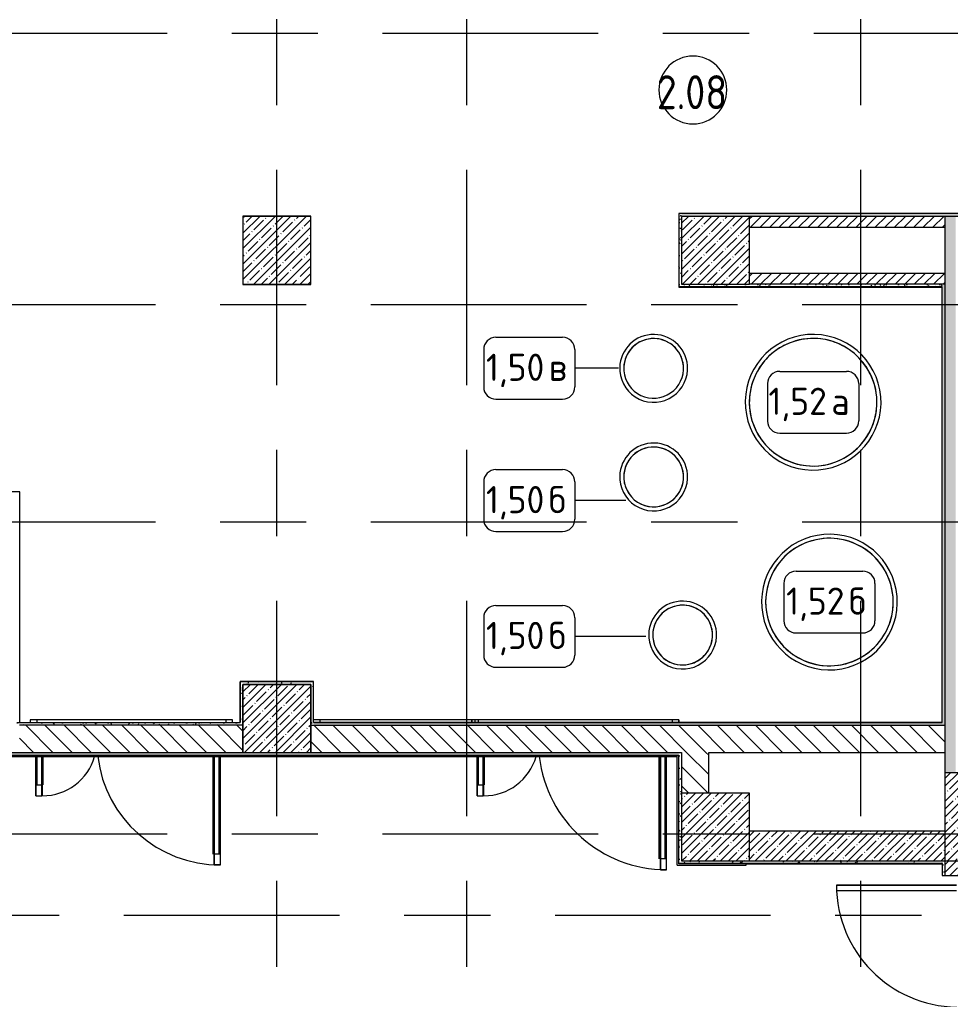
# Model space of a CAD drawing. Header units: millimetres. Extents: x 35092 to 251863, y -8553 to 29549.
# Drawn here: x 68665 to 75520, y 9879 to 17100 of the extents above; entities that cross this region are included whole.
import ezdxf

# ---------------------------------------------------------------- set-up
doc = ezdxf.new("R2010")
doc.units = ezdxf.units.MM
doc.linetypes.add('Осевая', pattern=[3175, 635, -476.25, 1587.5, -476.25])
for name, color, linetype, lineweight in [('A-AREA-IDEN', 7, 'Continuous', 9), ('A-DETL-GENF', 7, 'Continuous', 9), ('A-GLAZ-CWMG', 7, 'Continuous', 9), ('A-WALL', 7, 'Continuous', 9), ('I-FURN-IDEN', 7, 'Continuous', 9), ('I-WALL', 7, 'Continuous', 9), ('S-COLS', 7, 'Continuous', 9), ('Оси-2', 7, 'Осевая', 9)]:
    doc.layers.add(name, color=color, linetype=linetype, lineweight=lineweight)
for name, color, linetype, lineweight, true_color in [('A-DOOR-1', 7, 'Continuous', 9, 0xc0c0c0), ('A-WALL-1', 9, 'Continuous', 9, 0x808080), ('A-WALL-FNSH-1', 9, 'Continuous', 9, 0x808080), ('I-FURN-1', 9, 'Continuous', 9, 0x808080)]:
    doc.layers.add(name, color=color, linetype=linetype, lineweight=lineweight, true_color=true_color)
doc.styles.add('GOST Common', font='GOST_Common.ttf', dxfattribs={"height": 200})
doc.styles.add('GOST Common_1', font='GOST_Common.ttf', dxfattribs={"width": 0.9, "height": 250})
pattern_1 = [(135, (0, 0), (-70.71068, -70.71068), [])]
pattern_2 = [(45, (0, 0), (-57.02463, 57.02463), []), (45, (57.025, 0), (-57.02463, 57.02463), [100.806, -20.161, 3.353, -16.808])]
pattern_3 = [(45, (0, 0), (-35.35534, 35.35534), [])]
pattern_4 = [(0, (0, 0), (121.92, 30.48), [10.058, -81.382, 10.058, -81.382, -487.68]), (0, (0, 0), (121.92, 30.48), [-182.88, 10.058, -172.822, 10.058, -81.382, -213.36]), (0, (0, 0), (121.92, 30.48), [-457.2, 10.058, -50.902, 10.058, -142.342]), (120, (45.72, 15.24), (-87.356454, 90.345817), [10.058, -81.382, 10.058, -81.382, -487.68]), (120, (45.72, 15.24), (-87.356454, 90.345817), [-182.88, 10.058, -172.822, 10.058, -81.382, -213.36]), (120, (45.72, 15.24), (-87.356454, 90.345817), [-457.2, 10.058, -50.902, 10.058, -142.342]), (240, (60.96, 76.2), (-34.563546, -120.825817), [10.058, -81.382, 10.058, -81.382, -487.68]), (240, (60.96, 76.2), (-34.563546, -120.825817), [-182.88, 10.058, -172.822, 10.058, -81.382, -213.36]), (240, (60.96, 76.2), (-34.563546, -120.825817), [-457.2, 10.058, -50.902, 10.058, -142.342])]

# ---------------------------------------------------------------- blocks, each defined once
blk = doc.blocks.new('BSC_Колонна _Прямоугольная - 650х500-23287315-План расстановки мебели и оборудования 2 этажа в осях 12-23')
at = {"layer": 'S-COLS'}
h = blk.add_hatch(dxfattribs=at)
h.set_pattern_fill('FP_42', color=256, style=0, pattern_type=2)
h.set_pattern_definition([(135, (11225, -75730), (-57.02463, -57.02463), []), (135, (11225, -75672.975), (-57.02463, -57.02463), [100.806, -20.161, 3.353, -16.808])])
h.paths.add_polyline_path([(325, -250), (325, 250), (-325, 250), (-325, -250)])
for p, q in [((325, 250), (-325, 250)), ((-325, 250), (-325, -250)), ((325, -250), (325, 250)), ((-325, -250), (325, -250))]:
    blk.add_line(p, q, dxfattribs=at)
blk = doc.blocks.new('BSC_Колонна _Прямоугольная - 500х500-V30-План расстановки мебели и оборудования 2 этажа в осях 12-23')
at = {"layer": 'S-COLS'}
h = blk.add_hatch(dxfattribs=at)
h.set_pattern_fill('FP_43', color=256, style=0, pattern_type=2)
h.set_pattern_definition([(45, (-73790, -11150), (-57.02463, 57.02463), []), (45, (-73732.975, -11150), (-57.02463, 57.02463), [100.806, -20.161, 3.353, -16.808])])
h.paths.add_polyline_path([(-250, -250), (250, -250), (250, 250), (-250, 250)])
for p, q in [((250, 250), (-250, 250)), ((-250, 250), (-250, -250)), ((250, -250), (250, 250)), ((-250, -250), (250, -250))]:
    blk.add_line(p, q, dxfattribs=at)
blk = doc.blocks.new('BSC_Колонна _Прямоугольная - 500х500-V32-План расстановки мебели и оборудования 2 этажа в осях 12-23')
at = {"layer": 'S-COLS'}
h = blk.add_hatch(dxfattribs=at)
h.set_pattern_fill('FP_44', color=256, style=0, pattern_type=2)
h.set_pattern_definition([(45, (-70560, -15400), (-57.02463, 57.02463), []), (45, (-70502.975, -15400), (-57.02463, 57.02463), [100.806, -20.161, 3.353, -16.808])])
h.paths.add_polyline_path([(-250, -250), (250, -250), (250, 250), (-250, 250), (-250, -10.6)])
for p, q in [((250, 250), (-250, 250)), ((-250, 250), (-250, -250)), ((250, -250), (250, 250)), ((-250, -250), (250, -250))]:
    blk.add_line(p, q, dxfattribs=at)
blk = doc.blocks.new('BSC_Колонна _Прямоугольная - 500х500-V33-План расстановки мебели и оборудования 2 этажа в осях 12-23')
at = {"layer": 'S-COLS'}
h = blk.add_hatch(dxfattribs=at)
h.set_pattern_fill('FP_45', color=256, style=0, pattern_type=2)
h.set_pattern_definition([(45, (-73790, -15400), (-57.02463, 57.02463), []), (45, (-73732.975, -15400), (-57.02463, 57.02463), [100.806, -20.161, 3.353, -16.808])])
h.paths.add_polyline_path([(-250, -250), (250, -250), (250, 250), (-250, 250), (-250, -10.6)])
for p, q in [((250, 250), (-250, 250)), ((-250, 250), (-250, -250)), ((250, -250), (250, 250)), ((-250, -250), (250, -250))]:
    blk.add_line(p, q, dxfattribs=at)
blk = doc.blocks.new('ПУФ2 - 1_52а-32356763-План расстановки мебели и оборудования 2 этажа в осях 12-23')
at = {"layer": 'I-FURN-1'}
for radius, start, end in [(500, 360, 180), (500, 0, 180), (470, 360, 169.3614), (470, 0, 126), (470, 126, 153), (470, 162, 169.3614), (470, 153, 162), (470, 169.42764, 180), (470, 169.42764, 180), (500, 180, 360), (470, 180, 360), (470, 180, 207), (470, 333, 360), (500, 180, 360), (470, 207, 225), (470, 324, 333), (470, 315, 324), (470, 225, 234), (470, 306, 315), (470, 234, 243), (470, 243, 252), (470, 288, 306), (470, 252, 261), (470, 261, 288)]:
    blk.add_arc((0, 0), radius, start, end, dxfattribs=at)
blk = doc.blocks.new('ПУФ_500 - 1_50б-32041553-План расстановки мебели и оборудования 2 этажа в осях 12-23')
at = {"layer": 'I-FURN-1'}
for radius, start, end in [(250, 360, 180), (250, 0, 180), (220, 360, 180), (220, 12.85714, 141.42857), (220, 141.42857, 180), (250, 180, 360), (220, 180, 360), (220, 180, 205.71429), (220, 0, 12.85714), (220, 347.14286, 360), (250, 180, 360), (220, 334.28571, 347.14286), (220, 205.71429, 231.42857), (220, 295.71429, 321.42857), (220, 321.42857, 334.28571), (220, 231.42857, 244.28571), (220, 244.28571, 295.71429)]:
    blk.add_arc((0, 0), radius, start, end, dxfattribs=at)
blk = doc.blocks.new('ПУФ2 - 1_52б-25464744-План расстановки мебели и оборудования 2 этажа в осях 12-23')
at = {"layer": 'I-FURN-1'}
for radius, start, end in [(500, 360, 180), (500, 0, 180), (470, 360, 180), (470, 36, 144), (470, 144, 153), (470, 0, 36), (470, 162, 171), (470, 153, 162), (470, 171, 180), (500, 180, 360), (470, 180, 360), (470, 180, 288), (470, 288, 360), (500, 180, 360)]:
    blk.add_arc((0, 0), radius, start, end, dxfattribs=at)
blk = doc.blocks.new('ПУФ_500 - 1_50в-32041615-План расстановки мебели и оборудования 2 этажа в осях 12-23')
at = {"layer": 'I-FURN-1'}
for radius, start, end in [(250, 360, 180), (250, 0, 180), (220, 360, 180), (220, 0, 180), (250, 180, 360), (220, 180, 360), (220, 180, 205.71429), (220, 231.42857, 360), (250, 180, 360), (220, 205.71429, 218.57143), (220, 218.57143, 231.42857)]:
    blk.add_arc((0, 0), radius, start, end, dxfattribs=at)
blk = doc.blocks.new('ПУФ_500 - 1_50б-V241-План расстановки мебели и оборудования 2 этажа в осях 12-23')
at = {"layer": 'I-FURN-1'}
for radius, start, end in [(250, 360, 180), (250, 0, 180), (220, 360, 180), (220, 12.85714, 102.85714), (220, 102.85714, 141.42857), (220, 141.42857, 167.14286), (250, 180, 360), (220, 167.14286, 180), (220, 180, 360), (220, 180, 192.85714), (220, 321.42857, 360), (220, 0, 12.85714), (250, 180, 360), (220, 192.85714, 218.57143), (220, 218.57143, 257.14286), (220, 295.71429, 321.42857), (220, 257.14286, 295.71429)]:
    blk.add_arc((0, 0), radius, start, end, dxfattribs=at)
blk = doc.blocks.new('Дверь_Витражная_остекление_ - ДВН_ДАО_Главный вход_1200 в свету Д-22 _п_-32403398-План расстановки мебели и оборудования 2 этажа в осях 12-23')
at = {"layer": 'A-DETL-GENF'}
for p, q in [((650, 920), (610, 920)), ((610, 920), (610, 35)), ((650, 35), (650, 920)), ((-610, 420), (-650, 420)), ((-650, 420), (-650, 35)), ((-610, 35), (-610, 420)), ((-650, -40), (-650, -50)), ((-650, -50), (-595, -50)), ((-595, -50), (-595, -40)), ((595, -50), (595, -40)), ((650, -50), (595, -50)), ((650, -40), (650, -50))]:
    blk.add_line(p, q, dxfattribs=at)
at = {"layer": 'A-DOOR-1'}
for p, q in [((650, 920), (650, 35)), ((-650, 420), (-650, 35))]:
    blk.add_line(p, q, dxfattribs=at)
for centre, radius, start, end in [((650, 20), 900, 90, 179.04182), ((-650, 20), 400, 2.16246, 90)]:
    blk.add_arc(centre, radius, start, end, dxfattribs=at)
blk = doc.blocks.new('Дверь_Витражная_остекление_ - ВВ-6 остекление-32274838-План расстановки мебели и оборудования 2 этажа в осях 12-23')
at = {"layer": 'A-DETL-GENF'}
for p, q in [((-655, 930), (-610, 930)), ((-655, 930), (-655, 131)), ((-610, 930), (-655, 930)), ((-655, 930), (-655, 131)), ((-610, 930), (-610, 131)), ((-610, 131), (-610, 930)), ((-655, 850), (-610, 850)), ((-645, 850), (-645, 131)), ((-601, 850), (-601, 131)), ((705, 420), (660, 420)), ((660, 420), (660, 131)), ((705, 420), (660, 420)), ((660, 420), (660, 131)), ((705, 420), (705, 131)), ((705, 131), (705, 420)), ((651, 340), (651, 131)), ((705, 340), (660, 340)), ((695, 340), (695, 131))]:
    blk.add_line(p, q, dxfattribs=at)
at = {"layer": 'A-DOOR-1'}
for p, q in [((-655, 930), (-655, 131)), ((655, 420), (655, 131))]:
    blk.add_line(p, q, dxfattribs=at)
for centre, radius, start, end in [((-655, 20), 910, 7.01263, 90), ((655, 20), 400, 90, 163.80787)]:
    blk.add_arc(centre, radius, start, end, dxfattribs=at)
blk = doc.blocks.new('Прямоугольный импост - Импост структурный с накладкой - 160мм Темный-33326241-План расстановки мебели и оборудования 2 этажа в осях 12-23')
at = {"layer": 'A-GLAZ-CWMG'}
for p, q in [((-25, 120), (-25, 140)), ((-25, 140), (25, 140)), ((25, 140), (25, 120))]:
    blk.add_line(p, q, dxfattribs=at)
blk = doc.blocks.new('Прямоугольный импост - Импост структурный с накладкой - 160мм Темный-33326242-План расстановки мебели и оборудования 2 этажа в осях 12-23')
at = {"layer": 'A-GLAZ-CWMG'}
for p, q in [((0, 140), (-50, 140)), ((-50, 140), (-50, 120)), ((0, 120), (0, 140))]:
    blk.add_line(p, q, dxfattribs=at)
blk = doc.blocks.new('Прямоугольный импост - Импост структурный с накладкой - 160мм Темный-32274837-План расстановки мебели и оборудования 2 этажа в осях 12-23')
at = {"layer": 'A-GLAZ-CWMG'}
for p, q in [((68794, 11920), (68794, 11940)), ((70184, 11940), (68794, 11940)), ((70184, 11940), (70184, 11920))]:
    blk.add_line(p, q, dxfattribs=at)
blk = doc.blocks.new('Прямоугольный импост - Импост структурный с накладкой - 160мм Темный-33326237-План расстановки мебели и оборудования 2 этажа в осях 12-23')
at = {"layer": 'A-GLAZ-CWMG'}
for p, q in [((-50, 120), (-50, 140)), ((-50, 140), (0, 140))]:
    blk.add_line(p, q, dxfattribs=at)
blk = doc.blocks.new('Дверь_Витражная_остекление_ - В-18-32468702-План расстановки мебели и оборудования 2 этажа в осях 12-23')
at = {"layer": 'A-DETL-GENF'}
for p, q in [((-672.5, 965), (-627.5, 965)), ((-672.5, 965), (-672.5, 131)), ((-627.5, 965), (-672.5, 965)), ((-672.5, 965), (-672.5, 131)), ((-627.5, 965), (-627.5, 131)), ((-627.5, 131), (-627.5, 965)), ((-672.5, 885), (-627.5, 885)), ((-662.5, 885), (-662.5, 131)), ((-618.5, 885), (-618.5, 131)), ((722.5, 420), (677.5, 420)), ((677.5, 420), (677.5, 131)), ((722.5, 420), (677.5, 420)), ((677.5, 420), (677.5, 131)), ((722.5, 420), (722.5, 131)), ((722.5, 131), (722.5, 420)), ((668.5, 340), (668.5, 131)), ((722.5, 340), (677.5, 340)), ((712.5, 340), (712.5, 131))]:
    blk.add_line(p, q, dxfattribs=at)
at = {"layer": 'A-DOOR-1'}
for p, q in [((-672.5, 965), (-672.5, 131)), ((672.5, 420), (672.5, 131))]:
    blk.add_line(p, q, dxfattribs=at)
for centre, radius, start, end in [((-672.5, 20), 945, 6.74924, 90), ((672.5, 20), 400, 90, 163.80787)]:
    blk.add_arc(centre, radius, start, end, dxfattribs=at)
blk = doc.blocks.new('Прямоугольный импост - Импост структурный с накладкой - 160мм Темный-33326238-План расстановки мебели и оборудования 2 этажа в осях 12-23')
at = {"layer": 'A-GLAZ-CWMG'}
for p, q in [((72020, 11920), (72020, 11940)), ((73520, 11940), (72020, 11940)), ((73520, 11940), (73520, 11920))]:
    blk.add_line(p, q, dxfattribs=at)
blk = doc.blocks.new('Прямоугольный импост - Импост структурный с накладкой - 160мм Темный-33326239-План расстановки мебели и оборудования 2 этажа в осях 12-23')
at = {"layer": 'A-GLAZ-CWMG'}
for p, q in [((-25, 120), (-25, 140)), ((-25, 140), (25, 140)), ((25, 140), (25, 120))]:
    blk.add_line(p, q, dxfattribs=at)
blk = doc.blocks.new('Прямоугольный импост - Импост структурный с накладкой - 160мм Темный-32428852-План расстановки мебели и оборудования 2 этажа в осях 12-23')
at = {"layer": 'A-GLAZ-CWMG'}
for p, q in [((72045, 11920), (72045, 11940)), ((73470, 11940), (72045, 11940)), ((73470, 11940), (73470, 11920))]:
    blk.add_line(p, q, dxfattribs=at)
blk = doc.blocks.new('Прямоугольный импост - Импост структурный с накладкой - 160мм Темный-33326240-План расстановки мебели и оборудования 2 этажа в осях 12-23')
at = {"layer": 'A-GLAZ-CWMG'}
for q in [(70830, 11940), (72019, 11920)]:
    blk.add_line((72019, 11940), q, dxfattribs=at)
blk = doc.blocks.new('Прямоугольный импост - Импост структурный с накладкой - 160мм Темный-32468814-План расстановки мебели и оборудования 2 этажа в осях 12-23')
at = {"layer": 'A-GLAZ-CWMG'}
for p, q in [((70880, 11920), (70880, 11940)), ((71994, 11940), (70880, 11940)), ((71994, 11940), (71994, 11920))]:
    blk.add_line(p, q, dxfattribs=at)
blk = doc.blocks.new('Марка_Помещения - Номер-25198446-План расстановки мебели и оборудования 2 этажа в осях 12-23')
at = {"layer": 'A-AREA-IDEN'}
for start, end in [(360, 180), (180, 360)]:
    blk.add_arc((0, 0), 2.5, start, end, dxfattribs=at)
blk = doc.blocks.new('Марка_Мебель - В прямоуг_Balcon_Марка-25523697-План расстановки мебели и оборудования 2 этажа в осях 12-23')
at = {"layer": 'I-FURN-IDEN'}
for p, q in [((-2.455, 2.278), (2.455, 2.278)), ((-3.355, 1.378), (-3.355, -1.384)), ((3.355, 1.378), (3.355, -1.378)), ((-2.461, -2.278), (2.455, -2.278))]:
    blk.add_line(p, q, dxfattribs=at)
for centre, radius, start, end in [((-2.455, 1.378), 0.9, 90, 180), ((2.455, 1.378), 0.9, 0, 90), ((-2.461, -1.384), 0.893, 180, 270), ((2.455, -1.378), 0.9, 270, 0)]:
    blk.add_arc(centre, radius, start, end, dxfattribs=at)

msp = doc.modelspace()

# ---------------------------------------------------------------- hatches: boundary and pattern name
at = {"layer": 'I-WALL'}
h = msp.add_hatch(dxfattribs=at)
h.set_pattern_fill('FP_58', color=256, style=0, pattern_type=2)
h.set_pattern_definition(pattern_4)
h.paths.add_polyline_path([(73540, 15150), (73540, 15670), (73520, 15670), (73520, 15150)])
h = msp.add_hatch(dxfattribs=at)
h.set_pattern_fill('FP_58', color=256, style=0, pattern_type=2)
h.set_pattern_definition(pattern_4)
h.paths.add_polyline_path([(83000, 15650), (83000, 15670), (82530, 15670), (82530, 15650), (82540, 15650), (82540, 15658), (82610, 15658), (82610, 15650)])
h.paths.add_polyline_path([(81530, 15650), (82490, 15650), (82490, 15670), (78530, 15670), (78530, 15650), (78540, 15650), (78540, 15658), (78610, 15658), (78610, 15650), (81450, 15650), (81450, 15658), (81520, 15658), (81520, 15650)])
h.paths.add_polyline_path([(78490, 15650), (78490, 15670), (77074.8, 15670), (77074.8, 15650), (77084.8, 15650), (77084.8, 15658), (77154.8, 15658), (77154.8, 15650), (77450, 15650), (77450, 15658), (77520, 15658), (77520, 15650), (77652.3, 15650)])
h.paths.add_polyline_path([(76064.8, 15650), (77034.8, 15650), (77034.8, 15670), (73540, 15670), (73540, 15650), (75994.8, 15650), (75994.8, 15658), (76064.8, 15658), (76064.8, 15651.4)])
h = msp.add_hatch(dxfattribs=at)
h.set_pattern_fill('FP_22', color=256, style=0, pattern_type=2)
h.set_pattern_definition(pattern_3)
h.paths.add_polyline_path([(75480, 15570), (75480, 15650), (74040, 15650), (74040, 15570)])
h = msp.add_hatch(dxfattribs=at)
h.set_pattern_fill('FP_27', color=256, style=0, pattern_type=2)
h.set_pattern_definition([(135, (0, 0), (-75.43415, -75.43415), [106.68, -17.78, 3.556, -17.78]), (135, (0, 75.39), (-75.43415, -75.43415), []), (50, (0, 0), (127.52922, -11.15758), [13.335, -146.685]), (355, (0, 0), (-24.66966, 133.74002), [10.668, -117.348]), (100.451, (10.63, -0.93), (102.85973, 122.58178), [11.333, -124.663]), (46.184, (0, 35.56), (189.75516, -29.43036), [20.002, -220.027]), (96.636, (15.81, 33.1), (166.1822, 173.1996), [17, -186.995]), (351.184, (0, 35.56), (166.18393, 173.19757), [16.002, -176.022]), (21, (17.78, 26.67), (106.13027, -71.58603), [13.335, -146.685]), (326, (17.78, 26.67), (43.26188, 128.93175), [10.668, -117.348]), (71.451, (26.62, 20.7), (149.39198, 57.34505), [11.333, -124.663]), (37.5, (0, 0), (2.162228, 59.188357), [3.353, -112.573, 3.353, -115.773, -117.792]), (37.5, (0, 0), (2.162228, 59.188357), [-235.052, 3.353, -114.44]), (7.5, (0, 0), (46.773857, 70.12615), [3.353, -64.567, 3.353, -109.906, -44.894]), (7.5, (0, 0), (46.773857, 70.12615), [-181.178, 3.353, -41.542]), (327.5, (-39.65, 0), (94.91367, -4.010093), [3.353, -41.097, 3.353, -135.331, -184.023]), (327.5, (-39.65, 0), (94.91367, -4.010093), [-183.134, 3.353, -180.67]), (317.5, (-57.43, 0), (103.69057, 17.79882), [3.353, -54.432, 3.353, -88.748, -130.683]), (317.5, (-57.43, 0), (103.69057, 17.79882), [-149.885, 3.353, -127.33])])
h.paths.add_polyline_path([(75560, 11550), (75560, 15650), (75480, 15650), (75480, 11550)])
h = msp.add_hatch(dxfattribs=at)
h.set_pattern_fill('FP_22', color=256, style=0, pattern_type=2)
h.set_pattern_definition(pattern_3)
h.paths.add_polyline_path([(75480, 15150), (75480, 15230), (74040, 15230), (74040, 15150), (75464.7, 15150)])
h = msp.add_hatch(dxfattribs=at)
h.set_pattern_fill('FP_58', color=256, style=0, pattern_type=2)
h.set_pattern_definition(pattern_4)
h.paths.add_polyline_path([(75459, 15130), (75460, 15130), (75460, 15150), (73520, 15150), (73520, 15130), (74735.4, 15130)])
h = msp.add_hatch(dxfattribs=at)
h.set_pattern_fill('FP_58', color=256, style=0, pattern_type=2)
h.set_pattern_definition(pattern_4)
h.paths.add_polyline_path([(75460, 11920), (75480, 11920), (75480, 15150), (75460, 15150), (75460, 11921)])
h = msp.add_hatch(dxfattribs=at)
h.set_pattern_fill('FP_58', color=256, style=0, pattern_type=2)
h.set_pattern_definition(pattern_4)
h.paths.add_polyline_path([(70310, 11920), (70310, 12220), (70290, 12220), (70290, 11920)])
h = msp.add_hatch(dxfattribs=at)
h.set_pattern_fill('FP_58', color=256, style=0, pattern_type=2)
h.set_pattern_definition(pattern_4)
h.paths.add_polyline_path([(70810, 12200), (70830, 12200), (70830, 12220), (70310, 12220), (70310, 12200), (70360.2, 12200)])
h = msp.add_hatch(dxfattribs=at)
h.set_pattern_fill('FP_58', color=256, style=0, pattern_type=2)
h.set_pattern_definition(pattern_4)
h.paths.add_polyline_path([(70830, 11900), (70830, 12200), (70810, 12200), (70810, 11900)])
h = msp.add_hatch(dxfattribs=at)
h.set_pattern_fill('FP_58', color=256, style=0, pattern_type=2)
h.set_pattern_definition(pattern_4)
h.paths.add_polyline_path([(70310, 11900), (70310, 11920), (68645, 11920), (68645, 11900), (68901.8, 11900)])
h = msp.add_hatch(dxfattribs=at)
h.set_pattern_fill('FP_58', color=256, style=0, pattern_type=2)
h.set_pattern_definition(pattern_4)
h.paths.add_polyline_path([(75480, 11900), (75480, 11920), (70830, 11920), (70830, 11900), (74735.4, 11900)])
h = msp.add_hatch(dxfattribs=at)
h.set_pattern_fill('FP_19', color=256, style=0, pattern_type=2)
h.set_pattern_definition(pattern_1)
h.paths.add_polyline_path([(75480, 11700), (75480, 11900), (70810, 11900), (70810, 11700), (74735.4, 11700)])
h.paths.add_polyline_path([(70310, 11700), (70310, 11900), (68665, 11900), (68665, 11700), (68901.8, 11700)])
h = msp.add_hatch(dxfattribs=at)
h.set_pattern_fill('FP_58', color=256, style=0, pattern_type=2)
h.set_pattern_definition(pattern_4)
h.paths.add_polyline_path([(73277, 11680), (73520, 11680), (73520, 11700), (66760, 11700), (66760, 11680), (71818.6, 11680)])
h = msp.add_hatch(dxfattribs=at)
h.set_pattern_fill('FP_58', color=256, style=0, pattern_type=2)
h.set_pattern_definition(pattern_4)
h.paths.add_polyline_path([(73540, 10900), (73540, 11700), (73520, 11700), (73520, 10900)])
h = msp.add_hatch(dxfattribs=at)
h.set_pattern_fill('FP_19', color=256, style=0, pattern_type=2)
h.set_pattern_definition(pattern_1)
h.paths.add_polyline_path([(73740, 11400), (73740, 11700), (73540, 11700), (73540, 11400)])
h = msp.add_hatch(dxfattribs=at)
h.set_pattern_fill('FP_17', color=256, style=0, pattern_type=2)
h.set_pattern_definition(pattern_2)
h.paths.add_polyline_path([(74735.4, 10900), (75480, 10900), (75480, 11120), (74040, 11120), (74040, 10900)])
h = msp.add_hatch(dxfattribs=at)
h.set_pattern_fill('FP_58', color=256, style=0, pattern_type=2)
h.set_pattern_definition(pattern_4)
h.paths.add_polyline_path([(75459, 10880), (75460, 10880), (75460, 10900), (73520, 10900), (73520, 10880), (74735.4, 10880)])
h = msp.add_hatch(dxfattribs=at)
h.set_pattern_fill('FP_58', color=256, style=0, pattern_type=2)
h.set_pattern_definition(pattern_4)
h.paths.add_polyline_path([(75460, 8300), (75480, 8300), (75480, 9352.3), (75460, 9352.3), (75460, 8301)])
h.paths.add_polyline_path([(75480, 10792.3), (75480, 10900), (75460, 10900), (75460, 10792.3)])
h = msp.add_hatch(dxfattribs=at)
h.set_pattern_fill('FP_17', color=256, style=0, pattern_type=2)
h.set_pattern_definition(pattern_2)
h.paths.add_polyline_path([(75700, 7900), (75700, 9352.3), (75480, 9352.3), (75480, 7900)])
h.paths.add_polyline_path([(75480, 10792.3), (75700, 10792.3), (75700, 10900), (75480, 10900)])
at = {"layer": 'S-COLS'}
h = msp.add_hatch(dxfattribs=at)
h.set_pattern_fill('FP_17', color=256, style=0, pattern_type=2)
h.set_pattern_definition(pattern_2)
h.paths.add_polyline_path([(70360.2, 11700), (70810, 11700), (70810, 12200), (70310, 12200), (70310, 11700)])

# ---------------------------------------------------------------- linework, layer by layer
at = {"layer": 'A-WALL'}
for p, q in [((75480, 15650), (75480, 11700)), ((75480, 15150), (74040, 15150)), ((75460, 11920), (75460, 15130)), ((68645, 11920), (70290, 11920)), ((70830, 11920), (75460, 11920)), ((70310, 11900), (68665, 11900)), ((70810, 11900), (75480, 11900)), ((70310, 11700), (73540, 11700)), ((66780, 11680), (70234, 11680)), ((73520, 10880), (73520, 11680)), ((75460, 10880), (73520, 10880)), ((74015.2, 10879.5), (74015.2, 10879)), ((75460, 10880), (75460, 10792.3)), ((75480, 10900), (75480, 10792.3))]:
    msp.add_line(p, q, dxfattribs=at)
at = {"layer": 'A-WALL-1'}
for p, q in [((73520, 15670), (73520, 15130)), ((77034.8, 15670), (73520, 15670)), ((75994.8, 15650), (74040, 15650)), ((74040, 15570), (75480, 15570)), ((75480, 15230), (74040, 15230)), ((75459, 15130), (75460, 15130)), ((70830, 12220), (70290, 12220)), ((70830, 11920), (70830, 12220)), ((70310, 11700), (70310, 12200)), ((70310, 12200), (70810, 12200)), ((70810, 12200), (70810, 11700)), ((70290, 11921), (70290, 11920)), ((68445, 11700), (70310, 11700)), ((73540, 11700), (73540, 11400)), ((73740, 11700), (75480, 11700)), ((73740, 11400), (73740, 11700)), ((75480, 11700), (75480, 11550)), ((70234, 11680), (73520, 11680)), ((75480, 11120), (74040, 11120)), ((74040, 10900), (75480, 10900)), ((75460, 10792.3), (75720, 10792.3))]:
    msp.add_line(p, q, dxfattribs=at)
at = {"layer": 'A-WALL-FNSH-1'}
for p, q in [((73519, 15671), (73519, 15129)), ((77034.8, 15671), (73519, 15671)), ((70811, 15651), (70309, 15651)), ((70309, 15651), (70309, 15149)), ((70811, 15149), (70811, 15651)), ((70309, 15149), (70811, 15149)), ((73519, 15129), (75459, 15129)), ((75459, 15130), (73520, 15130)), ((75459, 11921), (75459, 15130)), ((68666, 13621), (66781, 13621)), ((68666, 11921), (68666, 13621)), ((70289, 12221), (70289, 11921)), ((70831, 12221), (70289, 12221)), ((70290, 11921), (70290, 12220)), ((70831, 11921), (70831, 12221)), ((68666, 11921), (70290, 11921)), ((75459, 11921), (70831, 11921)), ((66791, 11669), (73509, 11669)), ((73509, 10868.5), (73509, 11680)), ((73509, 10868.5), (74015.2, 10868.5)), ((73520, 10879.5), (73520, 10880)), ((74015.2, 10879.5), (73520, 10879.5)), ((74015.2, 10880), (74015.2, 10879.5)), ((74015.2, 10879), (75459, 10879)), ((74015.2, 10868.5), (74015.2, 10879)), ((75459, 10879), (75459, 10792.3)), ((75459, 10792.3), (75460, 10792.3))]:
    msp.add_line(p, q, dxfattribs=at)
at = {"layer": 'I-FURN-IDEN'}
for p, q in [((73075.3, 14530.7), (72754, 14530.7)), ((73129.9, 13555.5), (72754, 13555.5)), ((73276.4, 12554.7), (72754, 12554.7))]:
    msp.add_line(p, q, dxfattribs=at)
at = {"layer": 'S-COLS'}
for p, q in [((70810, 12200), (70310, 12200)), ((70310, 12200), (70310, 11900)), ((70810, 11900), (70810, 12200)), ((70310, 11900), (70310, 11700)), ((70810, 11700), (70810, 11900)), ((70310, 11700), (70810, 11700))]:
    msp.add_line(p, q, dxfattribs=at)
at = {"layer": 'Оси-2'}
for p, q in [((70560, 593.7), (70560, 24898.1)), ((71960, 593.7), (71960, 24898.1)), ((74860, 593.7), (74860, 24898.1)), ((38477.2, 17000), (82200, 17000)), ((38391.7, 15000), (81600, 15000)), ((38391.7, 13400), (81600, 13400)), ((38477.2, 11100), (82200, 11100)), ((39747.2, 10500), (82200, 10500))]:
    msp.add_line(p, q, dxfattribs=at)

# ---------------------------------------------------------------- block references
at = {"layer": 'A-AREA-IDEN', "xscale": 99.99999999999993, "yscale": 99.99999999999993, "zscale": 99.99999999999993}
msp.add_blockref('Марка_Помещения - Номер-25198446-План расстановки мебели и оборудования 2 этажа в осях 12-23', (73623.7, 16581.3), dxfattribs=at)
at = {"layer": 'A-DOOR-1'}
for name, p, rotation in [('Дверь_Витражная_остекление_ - ВВ-6 остекление-32274838-План расстановки мебели и оборудования 2 этажа в осях 12-23', (69489, 11800), 180), ('Дверь_Витражная_остекление_ - В-18-32468702-План расстановки мебели и оборудования 2 этажа в осях 12-23', (72757.5, 11800), 180), ('Дверь_Витражная_остекление_ - ДВН_ДАО_Главный вход_1200 в свету Д-22 _п_-32403398-План расстановки мебели и оборудования 2 этажа в осях 12-23', (75601, 10072.3), 89.99999999999997)]:
    msp.add_blockref(name, p, dxfattribs=dict(at, rotation=rotation))
at = {"layer": 'A-GLAZ-CWMG', "extrusion": (0, 0, -1)}
for name, p in [('Прямоугольный импост - Импост структурный с накладкой - 160мм Темный-33326241-План расстановки мебели и оборудования 2 этажа в осях 12-23', (-68769, 11800)), ('Прямоугольный импост - Импост структурный с накладкой - 160мм Темный-33326237-План расстановки мебели и оборудования 2 этажа в осях 12-23', (-70830, 11800)), ('Прямоугольный импост - Импост структурный с накладкой - 160мм Темный-33326239-План расстановки мебели и оборудования 2 этажа в осях 12-23', (-72019, 11800)), ('Прямоугольный импост - Импост структурный с накладкой - 160мм Темный-33326241-План расстановки мебели и оборудования 2 этажа в осях 12-23', (-72020, 11800))]:
    msp.add_blockref(name, p, dxfattribs=at)
at = {"layer": 'A-GLAZ-CWMG'}
for name, p in [('Прямоугольный импост - Импост структурный с накладкой - 160мм Темный-32274837-План расстановки мебели и оборудования 2 этажа в осях 12-23', (0, 0)), ('Прямоугольный импост - Импост структурный с накладкой - 160мм Темный-33326242-План расстановки мебели и оборудования 2 этажа в осях 12-23', (70234, 11800)), ('Прямоугольный импост - Импост структурный с накладкой - 160мм Темный-33326240-План расстановки мебели и оборудования 2 этажа в осях 12-23', (0, 0)), ('Прямоугольный импост - Импост структурный с накладкой - 160мм Темный-32468814-План расстановки мебели и оборудования 2 этажа в осях 12-23', (0, 0)), ('Прямоугольный импост - Импост структурный с накладкой - 160мм Темный-33326238-План расстановки мебели и оборудования 2 этажа в осях 12-23', (0, 0)), ('Прямоугольный импост - Импост структурный с накладкой - 160мм Темный-32428852-План расстановки мебели и оборудования 2 этажа в осях 12-23', (0, 0)), ('Прямоугольный импост - Импост структурный с накладкой - 160мм Темный-33326242-План расстановки мебели и оборудования 2 этажа в осях 12-23', (73520, 11800))]:
    msp.add_blockref(name, p, dxfattribs=at)
at = {"layer": 'I-FURN-1'}
for name, p, rotation in [('ПУФ2 - 1_52а-32356763-План расстановки мебели и оборудования 2 этажа в осях 12-23', (74509.1, 14280.1), 184.6613193387894), ('ПУФ_500 - 1_50в-32041615-План расстановки мебели и оборудования 2 этажа в осях 12-23', (73334.7, 14529.5), 184.6613193387897), ('ПУФ_500 - 1_50б-32041553-План расстановки мебели и оборудования 2 этажа в осях 12-23', (73334.7, 13729.5), 184.6613193387897), ('ПУФ2 - 1_52б-25464744-План расстановки мебели и оборудования 2 этажа в осях 12-23', (74629.2, 12807.7), 184.6613193387894), ('ПУФ_500 - 1_50б-V241-План расстановки мебели и оборудования 2 этажа в осях 12-23', (73548.3, 12564.4), 184.6613193387897)]:
    msp.add_blockref(name, p, dxfattribs=dict(at, rotation=rotation))
at = {"layer": 'I-FURN-IDEN', "xscale": 99.99999999999993, "yscale": 99.99999999999993, "zscale": 99.99999999999993}
for p in [(72418.5, 14530.7), (74509.1, 14280.1), (72418.5, 13555.5), (74629.2, 12807.7), (72418.5, 12554.7)]:
    msp.add_blockref('Марка_Мебель - В прямоуг_Balcon_Марка-25523697-План расстановки мебели и оборудования 2 этажа в осях 12-23', p, dxfattribs=at)
at = {"layer": 'S-COLS'}
for name, p in [('BSC_Колонна _Прямоугольная - 500х500-V32-План расстановки мебели и оборудования 2 этажа в осях 12-23', (70560, 15400)), ('BSC_Колонна _Прямоугольная - 500х500-V33-План расстановки мебели и оборудования 2 этажа в осях 12-23', (73790, 15400)), ('BSC_Колонна _Прямоугольная - 500х500-V30-План расстановки мебели и оборудования 2 этажа в осях 12-23', (73790, 11150))]:
    msp.add_blockref(name, p, dxfattribs=at)
at = {"layer": 'S-COLS', "rotation": 270.0000000000007}
msp.add_blockref('BSC_Колонна _Прямоугольная - 650х500-23287315-План расстановки мебели и оборудования 2 этажа в осях 12-23', (75730, 11225), dxfattribs=at)

# ---------------------------------------------------------------- texts
at = {"layer": 'A-AREA-IDEN', "insert": (73358, 16689.9), "char_height": 250, "width": 663.797, "attachment_point": 1, "style": 'GOST Common_1'}
msp.add_mtext('2.08', dxfattribs=at)
at = {"layer": 'I-FURN-IDEN', "char_height": 200, "attachment_point": 1, "style": 'GOST Common'}
for s, insert, width in [('1,50', (72099.5, 14637.8), 561.181), ('\\fGOST Common|b0|i0|c204|p34|;в', (72562.5, 14637.8), 176.371), ('1,52', (74180.1, 14387.2), 561.181), ('\\fGOST Common|b0|i0|c204|p34|;а', (74643.1, 14387.2), 200.422), ('1,50', (72099.5, 13662.6), 561.181), ('\\fGOST Common|b0|i0|c204|p34|;б', (72562.5, 13662.6), 176.371), ('1,52', (74310.2, 12914.8), 561.181), ('\\fGOST Common|b0|i0|c204|p34|;б', (74773.2, 12914.8), 176.371), ('1,50', (72099.5, 12661.7), 561.181), ('\\fGOST Common|b0|i0|c204|p34|;б', (72562.5, 12661.7), 176.371)]:
    msp.add_mtext(s, dxfattribs=dict(at, insert=insert, width=width))

doc.saveas('drawing.dxf')
